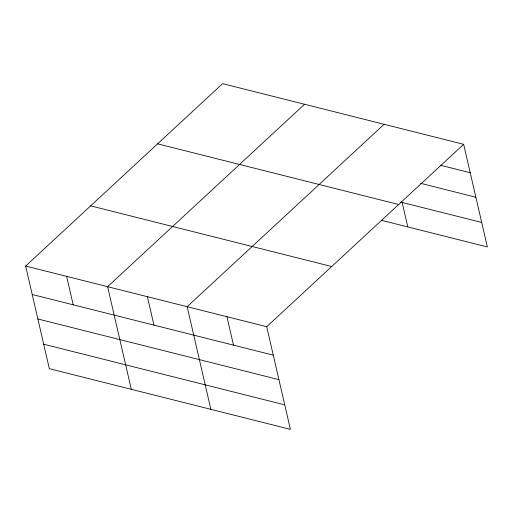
<?xml version="1.0" encoding="UTF-8"?>
<svg xmlns="http://www.w3.org/2000/svg" width="513" height="513" viewBox="0 0 513 513"><rect width="100%" height="100%" fill="white"/><g stroke="black" fill="none" stroke-linecap="round" stroke-linejoin="round"><path stroke-width="0.77" d="M463.656 144.307L266.709 326.717L290.403 429.355L49.344 368.693L25.65 266.055L222.597 83.645L463.656 144.307L487.35 246.945L381.794 220.385M304.555 104.267L107.608 286.677L131.309 389.322M384.102 124.287L187.162 306.697L210.856 409.336M440.385 165.237L470.216 172.74M420.801 183.372L475.872 197.229M400.615 202.058L481.694 222.456M157.6 143.839L398.659 204.501M90.641 205.86L331.699 266.516M25.65 266.055L266.709 326.717M32.216 294.494L273.275 355.15M37.866 318.977L278.925 379.639M43.695 344.21L284.753 404.866M402.147 202.443L407.803 226.926M226.932 316.707L233.498 345.14M147.385 296.687L153.951 325.127M66.632 276.366L73.192 304.805"/></g></svg>
